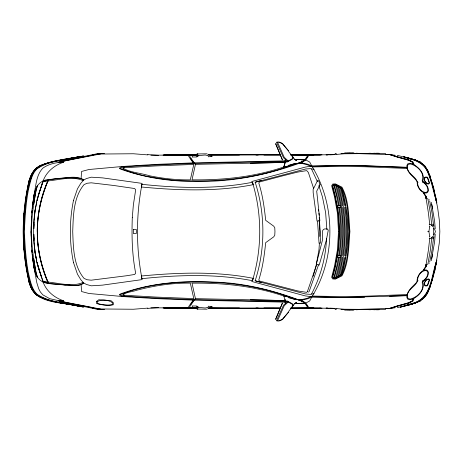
<?xml version="1.0" encoding="UTF-8"?>
<svg xmlns="http://www.w3.org/2000/svg" width="463" height="463" viewBox="0 0 463 463"><rect width="100%" height="100%" fill="white"/><g stroke="black" fill="none" stroke-linecap="round" stroke-linejoin="round"><path stroke-width="0.69" d="M285.208 302.895L285.214 300.556L285.191 303.068M433.617 237.235L433.084 237.75M31.252 226.598L31.247 232.901M31.403 224.503L31.715 216.25M31.559 224.503L31.675 220.301M36.768 201.723L35.066 210.457L34.216 219.694M33.706 226.604L33.926 220.307L35.078 210.474M23.387 229.33L23.387 233.67M23.439 227.889L23.902 215.596M34.042 222.483L33.84 228.722L34.03 224.555M42.567 280.728L43.059 281.498L44.911 282.158L47.677 282.482L47.949 282.071C33.915 250.153 33.857 212.824 47.984 180.929L47.706 180.518L46.352 180.611L43.059 181.502M33.348 262.162C33.915 269.593 35.443 278.61 43.065 281.973C50.068 284.34 57.748 283.807 64.994 284.959C71.128 284.664 78.351 287.106 83.653 282.922L86.378 284.432L91.309 285.81L102.647 285.115L142.124 279.6L141.962 278.616C135.989 247.618 135.989 215.382 141.962 184.384L142.124 183.4L102.647 177.885L91.309 177.19L86.378 178.568L83.653 180.078L81.112 178.481L81.557 171.466L88.965 169.504L123.424 166.402L155.533 164.411L193.76 162.854L285.544 160.84L283.611 167.461L284.288 167.745L303.63 161.309L300.95 162.015M33.55 227.964L33.55 235.036M33.654 225.846L34.384 217.176M37.243 231.5C37.26 214.103 41.421 196.972 47.984 180.929L47.643 180.518L46.352 180.611M433.918 225.522L433.582 231.5L433.918 237.478M431.695 238.752L430.324 250.182L427.887 264.142M319.424 242.809L318.961 249.881L316.107 265.64L313.098 276.411M319.846 236.448L320.17 231.5L319.47 220.897M31.513 220.301L31.698 217.569M32.022 212.783L32.161 210.734M433.565 237.913L432.037 250.188L429.699 261.942M31.953 212.87L32.097 210.839M417.51 183.273C417.175 176.345 405.993 173.92 407.475 165.708L408.187 164.492L410.12 163.908C416.741 165.233 425.173 172.925 422.192 180.234L422.516 181.641C425.375 183.655 428.02 186.711 427.893 190.403L427.135 191.844L425.752 192.527C421.185 192.232 418.008 187.515 417.51 183.273L417.991 182.214M326.502 238.462C325.813 257.816 320.454 276.88 311.518 294.028M196.995 309.157L196.949 306.17L197.724 306.564L197.759 309.29M429.82 237.849L428.397 250.182L426.053 264.761M435.243 234.307L434.601 242.027L431.261 260.652M364.607 297.287L343.233 297.593L311.761 296.98C335.93 258.4 335.93 204.6 311.761 166.02L343.233 165.407L364.607 165.713L406.803 167.276C407.81 173.683 414.125 176.82 417.169 181.664C416.723 186.803 420.751 192.706 426.07 193.129L427.586 192.388L428.408 190.814C428.715 186.635 425.491 183.493 422.69 180.929L423.309 179.291C424.177 172.45 418.182 167.149 412.892 163.919L412.209 161.963L408.707 160.325L389.701 154.596L359.114 153.664L344.31 153.78L336.763 154.387M32.433 208.037L32.642 206.012M32.364 208.281L32.636 205.722M32.775 204.658L34.059 194.94L32.769 204.438M32.937 204.739L33.076 203.436M34.239 217.124L35.009 210.474L36.797 201.822M33.348 200.838C33.915 193.407 35.443 184.39 43.065 181.027C55.363 178.353 68.622 176.814 81.112 178.481M33.949 266.908L36.756 282.505L38.707 288.802L40.356 291.939L42.851 294.862L49.726 298.676L66.261 302.391L100.621 309.064M33.643 197.302L31.75 211.707L31.009 231.5L31.75 251.293L33.643 265.698M25.523 200.716C27.757 188.522 27.983 172.219 40.24 165.436C53.071 160.534 66.794 158.809 80.261 156.558L80.984 156.5L80.307 156.627C69.722 158.224 59.206 160.285 48.789 162.756C42.903 164.463 36.525 166.466 33.272 172.126C24.927 190.652 24.799 211.562 23.613 231.5C24.053 245.39 25.118 259.286 27.577 272.973C29.377 280.543 30.784 288.883 36.369 294.711C49.367 302.877 65.607 303.242 80.307 306.373L80.984 306.5L80.261 306.442C63.223 301.563 34.956 305.175 29.482 283.084C22.126 253.197 21.483 221.748 27.033 191.491M417.51 279.727C418.008 275.485 421.185 270.768 425.752 270.473L427.135 271.156L427.893 272.597C428.02 276.289 425.375 279.345 422.516 281.359L422.192 282.766C425.173 290.075 416.741 297.767 410.12 299.092L408.187 298.508L407.475 297.292C405.993 289.08 417.175 286.655 417.51 279.727L417.991 280.786M34.025 202.863C30.633 221.754 30.633 241.246 34.025 260.137M301.442 303.167L305.638 303.178L309.735 300.909L311.888 296.818L343.32 297.42L406.803 295.724C408.088 289.745 413.216 286.088 417.041 281.944C416.729 277.175 419.519 272.366 423.819 270.213L423.975 269.246L426.209 266.254L426.018 265.247M336.827 257.312L337.035 256.016M338.401 257.006L337.278 263.875L333.823 277.979L334.303 277.997L338.071 263.875L339.194 257M338.627 255.628C341.335 239.701 341.335 223.299 338.627 207.372M339.42 255.628C342.134 239.701 342.134 223.299 339.42 207.372M340.386 257.017L339.269 263.887L335.565 278.031M340.612 255.64C343.32 239.707 343.32 223.293 340.612 207.36M342.29 257.017L341.167 263.893L337.782 277.019L338.088 276.926M342.51 255.645C345.219 239.707 345.219 223.293 342.51 207.355M344.183 257.712L343.176 263.893L340.039 275.798L340.976 275.138C349.432 246.872 349.432 216.128 340.976 187.862L340.039 187.202L343.176 199.107L344.183 205.288M344.524 255.645C347.221 239.707 347.221 223.293 344.524 207.355M426.226 197.805L426.29 196.526L424.189 193.794L424.073 192.909L423.06 192.33L425.445 195.895L425.572 197.811M73.449 200.566C69.328 220.932 69.328 242.068 73.449 262.434M345.768 257.387L344.547 264.379L342.18 272.915L341.028 274.744M346.011 255.987C348.928 239.863 348.928 223.137 346.011 207.013M337.064 257.422L335.53 265.872L332.81 276.689L333.626 277.893L335.53 277.945L340.415 275.097M337.319 256.016C340.247 239.88 340.247 223.12 337.319 206.984M435.99 264.292L439.277 243.087L439.85 231.5L439.277 219.913L437.714 208.275L433.698 187.909L428.096 170.986L424.808 165.737L420.821 162.542L416.631 160.493L404.512 157.021L416.335 160.638L420.554 162.808L424.455 166.043L427.76 171.246L429.895 176.959L433.391 187.984L436.487 201.799M122.961 167.838L122.88 168.266C131.012 172.641 140.868 173.069 149.63 175.807C163.017 178.521 176.646 180.078 190.322 179.847L193.783 164.406L155.504 165.945L122.961 167.838L124.616 167.71M426.018 197.753L426.209 196.746L423.975 193.754L423.819 192.787M36.727 261.178L35.009 252.526L33.62 236.448M34.216 243.306L35.066 252.543L36.768 261.277M435.857 263.603L436.244 261.745M27.288 190.143C28.995 182.219 30.153 172.601 37.41 167.629M277.048 142.043L277.898 143.061L284.218 157.293L288.229 160.985L287.546 161.356L283.472 157.709L276.48 142.373M434.994 267.597L435.602 264.848M434.323 272.817L435.179 268.934L434.722 268.893M431.684 258.771L432.627 254.627M316.281 264.194L322.456 240.164L322.624 230.655L323.492 229.434L324.933 228.861L327.665 229.081L328.238 230.377L326.288 240.338L319.198 265.056M192.857 161.494L194.043 163.416L195.444 164.359L192.018 179.829C223.068 180.246 254.256 176.988 283.79 166.981L284.762 164.446M338.69 276.463C347.464 247.306 347.464 215.694 338.69 186.537M336.341 277.835C345.716 247.85 345.716 215.15 336.341 185.165M37.075 200.52L39.083 193.372M37.121 200.421L37.653 198.465M38.007 197.163L39.071 193.256M320.292 243.243L320.57 242.247L319.198 220.753L317.502 220.996L319.071 243.364M36.664 201.226L39.066 192.695M261.173 282.609L255.165 280.757C265.444 249.007 265.444 213.993 255.165 182.243L261.173 180.391M431.267 282.048L431.886 279.982M432.303 278.604L433.333 275.167M39.014 193.372L42.567 182.272L43.128 181.502L44.911 180.842M39.291 192.701L42.637 182.272M39.28 192.585L43.134 181.421L46.248 180.645L47.984 180.929L47.706 180.518M429.797 226.818L428.825 231.5L429.797 236.182M284.89 163.728L285.33 162.426L250.344 163.242M73.443 200.577L77.471 188.782L80.84 183.261L83.762 179.951C75.347 174.534 64.421 178.874 55.091 178.816C51.109 179.586 46.85 179.216 43.053 180.813L42.654 181.976L44.182 181.392M307.351 291.736L316.761 264.379L318.515 264.9L309.191 291.383L308.491 292.176M430.034 286.175L427.928 291.846L425.3 295.996M430.144 286.041L429.525 287.673L429.884 287.731L430.688 285.596L430.353 285.497M47.753 180.964C33.782 212.916 33.782 250.084 47.753 282.036L46.248 282.355L43.134 281.579L39.28 270.415M285.451 302.443L286.568 300.898L287.176 300.956L292.309 303.745L293.16 304.822L293.172 305.603L290.637 308.48M43.065 181.027C46.41 171.715 54.53 165.152 63.726 162.154C56.411 162.334 48.91 163.833 42.851 168.138C35.871 175.39 36.039 186.34 33.886 195.594L33.949 196.092M304.631 160.563L305.939 159.162M285.538 302.426L286.377 301.274L287.002 301.355L292.014 304.098L292.842 305.163L292.871 305.974L288.79 311.252M317.039 221.082L313.179 192.695L313.127 189.419L317.525 180.593L318.671 180.778L320.055 184.731L316.704 191.184L319.869 220.672M436.655 202.968L436.852 202.603C433.385 192.365 431.84 181.461 427.366 171.495C423.321 162.582 413.453 159.191 404.593 157.241M282.199 303.826L282.771 303.045M285.312 166.35L283.611 167.461L294.26 163.775L299.208 163.294C265.085 175.546 229.185 182.63 192.811 181.23C168.162 181.513 143.443 177.225 120.23 168.983L119.633 168.248L119.969 167.693L123.424 166.402M307.797 156.124L306.28 158.601M276.967 142.089L279.16 142.257L282.326 143.657L288.762 151.169L282.592 143.611L280.607 142.563M192.857 301.506L194.043 299.584L195.444 298.641L285.33 300.574L285.544 302.16L193.76 300.146L155.533 298.589L123.424 296.598L88.965 293.496L81.557 291.534L81.112 284.519M190.762 304.341L192.44 302.073M123.424 296.598L119.969 295.307L119.633 294.752L120.23 294.017C150.342 282.876 182.85 280.41 214.71 282.112C245.274 283.026 275.201 290.886 303.63 301.691L300.95 300.985M292.361 306.419L295.087 303.282L296.661 302.501L295.388 302.871M429.438 226.858L429.878 226.349M307.519 291.487L306.709 292.379L297.744 290.926L259.355 280.972L258.8 279.936C262.683 267.851 264.344 255.235 265.693 242.658L273.783 236.79L274.767 235.163L274.958 231.5L274.767 227.837L273.783 226.21L265.693 220.342C264.344 207.765 262.683 195.149 258.8 183.064L259.355 182.028L282.326 175.946L297.744 172.074L306.709 170.621L308.335 172.404L313.659 188.609M334.703 154.324L335.646 153.386L336.248 153.386M192.492 156.581L192.052 157.009L196.41 156.992L198.882 155.574L205.242 155.012L208.037 155.672L208.506 156.83L212.176 156.262L210.862 156.141M282.771 159.955L282.199 159.174M365.556 153.583L366.297 153.438M361.082 309.417L360.347 309.562M421.77 299.405L422.823 298.485M421.318 299.949L422.933 298.566M319.221 185.426L320.055 184.731M307.663 155.082L308.08 154.752M308.503 154.821L309.041 154.393L309.012 154.723C307.195 158.913 304.041 162.195 299.468 163.335L298.461 163.184C303.034 162.096 306.153 158.826 308.057 154.717L308.092 154.387L306.587 155.076M431.261 238.011L432.807 236.784M436.192 199.929C433.287 188.672 431.47 175.882 424.583 165.916C419.652 161.026 412.805 159.116 406.259 157.484L406.965 157.617M389.551 296.245L406.879 295.51L406.913 297.622L407.816 299.231L409.911 299.758C416.897 298.23 423.986 291.291 423.309 283.709L422.69 282.071C425.491 279.507 428.715 276.365 428.408 272.186L427.586 270.612L426.07 269.871L423.819 270.213M360.347 153.438L361.082 153.583M366.297 309.562L365.556 309.417M38.556 166.923L39.696 166.217M40.24 165.777C34.274 168.439 30.743 174.36 29.157 180.477C25.095 197.163 23.347 214.346 23.15 231.5C23.347 248.654 25.095 265.837 29.157 282.523C30.743 288.64 34.274 294.561 40.24 297.223M83.149 282.349C71.713 287.697 56.914 282.32 44.685 281.805M197.331 156.176L198.87 155.267M422.325 281.041L424.218 279.993M280.607 320.437L282.592 319.389L288.762 311.83L282.326 319.343L279.16 320.743L276.967 320.911M294.184 159.486L305.505 159.411L295.041 159.579M416.492 302.403L418.303 301.511M419.507 300.915L420.717 300.319M420.786 300.412C415.762 303.213 410.177 304.828 404.575 305.95C408.071 304.897 412.672 303.942 416.335 302.362C432.118 295.678 431.875 275.531 436.609 261.52L436.487 261.201M310.436 296.771L307.519 298.189L302.617 299.393L299.162 299.735L299.775 300.012L303.873 299.688L307.924 298.693L312.253 296.864L305.117 295.869L251.71 281.458L252.491 280.526C262.127 248.735 262.127 214.265 252.491 182.474L251.71 181.542L305.117 167.131L309.637 166.304L343.32 165.58L364.705 165.904L406.879 167.49L406.913 165.378L407.816 163.769L409.911 163.242L412.892 163.919M303.63 161.309L299.162 163.265L302.617 163.607L307.519 164.811L310.436 166.229L312.253 166.136L307.924 164.307L303.873 163.312L299.775 162.988M303.63 301.691L284.288 295.255L283.611 295.539L285.33 300.574L250.344 299.758M432.176 238.891L433.594 238.323M192.116 307.941L191.306 308.26L188.256 307.843L188.991 306.141L193.667 299.411L194.749 299.411L190.073 306.141L189.338 307.843L192.382 308.26L193.198 307.941M428.975 263.256L429.45 263.082M415.89 302.698C404.818 305.864 386.97 311.425 416.069 302.183C432.054 294.983 431.331 274.542 436.852 260.397L436.655 260.032M307.374 155.128L313.787 155.105M307.924 155.07L307.519 155.082M40.9 165.557L45.524 164.006M278.697 321.056L279.97 320.645M318.845 220.863L319.198 220.753M430.353 177.503L430.688 177.404L429.884 175.269L429.525 175.327L430.144 176.959M284.288 167.745C250.113 179.661 213.68 181.953 177.78 180.651C158.282 178.747 138.206 175.847 120.085 168.272L119.633 168.248M408.447 305.053L415.936 302.756L404.512 305.979L404.87 305.881C413.731 303.959 424.218 301.263 428.096 292.014C431.678 282.661 434.693 272.852 436.117 263.013C433.362 274.623 431.418 287.043 424.583 297.084C419.652 301.974 412.805 303.884 406.259 305.516L406.965 305.383M24.007 213.107L23.763 215.376M288.675 165.245L295.597 163.422M397.283 307.681L403.51 306.055M255.165 182.243L305.725 168.983L310.297 168.654L314.047 169.302M58.402 162.554L66.261 160.609L100.621 153.936M69.438 158.618L73.443 157.842M59.455 160.47L60.809 160.204M62.164 159.938L77.529 157.05M77.975 156.974L83.901 155.886L83.6 156.21C68.211 160.765 50.38 159.44 36.895 168.937C31.42 174.406 30.309 182.538 28.457 189.72C25.801 203.489 25.014 217.517 24.377 231.5C25.014 245.483 25.801 259.511 28.457 273.28C30.309 280.462 31.42 288.594 36.895 294.063C50.38 303.56 68.211 302.235 83.6 306.79L83.901 307.114L74.74 305.406M74.74 157.594L82.784 156.187L81.592 156.372C66.232 161.095 44.384 158.543 33.434 172.195C25.089 190.698 24.95 211.591 23.735 231.5C24.117 245.5 25.384 259.471 27.78 273.274C29.603 280.676 30.992 288.871 36.496 294.549C50.056 303.375 67.326 302.947 82.622 306.905L81.592 306.628M92.392 154.897L96.316 154.196M314.047 293.698L310.297 294.346L305.725 294.017L255.165 280.757M44.685 181.195C56.914 180.68 71.713 175.303 83.149 180.651M147.9 308.103L133.373 309.243L97.647 308.948M395.089 307.779L388.879 308.456M407.232 294.537L365.197 296.233L343.714 296.615L312.45 296.077M435.747 198.685L436.094 198.639L435.608 196.41L435.237 196.416M425.491 264.483L427.424 264.269M429.23 224.758L431.232 224.561M210.862 306.859L212.176 306.738L208.506 306.17L208.037 307.328L205.242 307.988L198.882 307.426L196.41 306.008L192.052 305.991L192.492 306.419M164.764 307.901L164.324 307.941L166.761 307.97M371.552 153.438L374.7 153.212M351.944 309.788L355.086 309.562M147.616 308.393L158.45 307.635M189.419 155.371L192.186 154.978L150.88 155.192M334.263 154.648L329.61 154.879M336.827 154.225L326.12 154.868L328.244 154.769L308.387 154.908M366.737 153.438L370.435 153.212M356.209 309.788L359.901 309.562M121.121 167.027L123.754 166.883C177.566 163.092 231.523 162.635 285.434 161.46M433.281 234.22L434.578 234.151L435.394 231.5L434.578 228.849L433.281 228.78M119.633 294.752L120.085 294.728C142.853 285.677 167.965 282.106 192.452 282.077C223.554 281.608 254.76 285.144 284.288 295.255M307.374 307.872L307.924 307.93M336.763 308.613L344.31 309.22L359.114 309.336L389.701 308.404L408.707 302.675L412.209 301.037L413.013 299.075L413.974 298.444L413.262 300.765L408.979 303.19L398.105 306.043L390.5 308.566L385.309 308.671L389.175 308.537L396.918 305.979L408.603 302.929L412.273 300.881L412.892 299.081M386.2 308.578L387.537 308.52M373.67 153.438L379.093 153.212M347.545 309.788L352.98 309.562M371.83 153.438L377.467 153.212M349.177 309.788L354.814 309.562M97.647 154.052L133.373 153.757L147.9 154.897M150.88 307.808L192.186 308.022L189.419 307.629M285.33 162.426L195.444 164.359M321.999 308.155L308.595 308.184M312.45 166.923L343.714 166.385L365.197 166.767L407.232 168.463M319.794 308.15L320.818 308.121M166.761 155.03L164.324 155.059L164.764 155.099M197.331 153.953L207.1 153.809M166.367 155.146L191.497 154.862M294.995 159.515L305.505 159.411M167.102 155.088L191.63 154.862M191.178 154.897L196.891 154.85M208.107 154.746L274.333 154.636M191.983 154.885L196.266 154.862M208.391 154.792L280.647 154.735M193.528 155.105L163.086 155.07L195.727 154.92M280.613 308.138L207.818 308.126M290.677 308.086L312.137 307.988M280.647 308.265L208.107 308.254M290.654 308.265L307.883 308.184M207.818 154.874L280.613 154.862M301.442 159.833L305.638 159.822L309.735 162.091L311.888 166.182M301.361 159.833L305.638 159.822M295.041 303.421L305.505 303.589L294.184 303.514M280.532 307.959L263.974 307.976M291.262 307.924L311.83 307.86M307.519 307.918L313.787 307.895M308.595 154.816L321.999 154.845M194.246 155.105L196.387 155.099M209.259 155.076L239.412 155.036M166.217 307.912L196.891 308.15M307.745 308.179L320.165 308.15M340.936 153.386L385.702 153.386M256.027 155.03L258.192 155.03M263.974 155.024L280.532 155.041M427.673 231.5L429.016 231.5M425.497 265.438L425.937 265.438M239.412 307.964L209.259 307.924M256.027 307.97L258.192 307.97M307.582 308.132L313.85 308.126M226.934 308.317L274.27 308.3M336.248 309.614L335.646 309.614L334.703 308.676M340.936 309.614L385.702 309.614M226.853 154.625L280.022 154.665M307.745 154.821L320.165 154.85M307.704 154.827L320.818 154.879M313.85 154.874L290.567 154.781M166.217 155.088L177.352 155.053M425.497 197.562L425.937 197.562M194.246 307.895L196.387 307.901M312.137 155.012L290.677 154.914M291.262 155.076L311.83 155.14M192.88 308.069L195.727 308.08M290.654 154.735L307.883 154.816M308.387 308.092L328.244 308.231L326.114 308.115L336.827 308.775M193.528 307.895L163.086 307.93L191.983 308.115M196.665 308.173L166.367 307.854M208.391 308.208L226.893 308.37L208.304 308.236M196.549 308.179L166.506 307.901M435.237 266.584L435.608 266.59L436.094 264.361L435.747 264.315M294.995 303.485L305.505 303.589M197.331 309.047L207.1 309.191M285.434 301.54C231.523 300.365 177.566 299.908 123.754 296.117L121.121 295.973M329.61 308.121L334.263 308.352M349.177 153.212L354.814 153.438M371.83 309.562L377.467 309.788M347.545 153.212L352.98 153.438M373.67 309.562L379.093 309.788M386.2 154.422L387.537 154.48M388.879 154.544L395.089 155.221M356.209 153.212L359.901 153.438M366.737 309.562L370.435 309.788M147.616 154.607L158.45 155.365M351.944 153.212L355.086 153.438M371.552 309.562L374.7 309.788M122.961 295.162L155.504 297.055L193.783 298.594L190.322 283.153C172.167 282.812 154.121 285.723 136.591 290.284C132.129 291.927 126.833 291.91 122.88 294.734L122.961 295.162L124.616 295.29M318.104 264.859L318.515 264.9M429.23 238.242L431.232 238.439M299.208 299.706L294.26 299.225L288.675 297.755M58.402 300.446L63.726 300.846C54.53 297.848 46.41 291.285 43.065 281.973M425.491 198.517L427.424 198.731M47.753 282.036L48.013 282.071C42.845 269.489 39.164 256.253 37.763 242.699M404.575 157.05L415.948 160.233L420.786 162.588M92.392 308.103L96.316 308.804M73.443 305.158L69.438 304.382M81.066 306.628L62.164 303.062M59.455 302.53L60.809 302.796M433.084 225.249L433.617 225.765M397.283 155.319L403.51 156.945M295.597 299.578L283.611 295.539L285.312 296.65M408.447 157.947L415.936 160.244L403.377 156.789L415.89 160.302M283.79 296.019C254.256 286.012 223.068 282.754 192.018 283.171L195.444 298.641M295.388 160.129L296.661 160.499L295.087 159.718L292.361 156.581M338.088 186.074L337.782 185.981L341.167 199.107L342.29 205.983M278.697 141.944L279.97 142.355M40.9 297.443L45.524 298.994M428.975 199.744L429.45 199.918M44.911 282.158L43.128 281.498L42.637 280.728L37.075 262.48L37.677 264.431M44.182 281.608L42.654 281.024L43.053 282.187C50.097 284.525 57.794 284.004 65.069 285.156C71.215 284.878 78.478 287.303 83.762 283.049L80.84 279.739L77.471 274.218L73.443 262.423M193.198 155.059L192.382 154.74L189.338 155.157L190.073 156.859L194.749 163.589L193.667 163.589L188.991 156.859L188.256 155.157L191.306 154.74L192.116 155.059M432.176 224.109L433.594 224.677M416.492 160.597L418.303 161.489M419.507 162.085L420.717 162.681M422.325 181.959L424.218 183.007M340.415 187.903L335.53 185.055L333.626 185.107L332.81 186.311L335.53 197.122L337.064 205.578M197.331 306.824L198.87 307.733M37.41 295.371C30.153 290.399 28.995 280.781 27.288 272.857M38.556 296.077L39.696 296.783M306.587 307.924L308.092 308.613L308.057 308.283C306.153 304.174 303.034 300.904 298.461 299.816L299.468 299.665C304.041 300.805 307.195 304.087 309.012 308.277L309.041 308.607L308.503 308.179M304.631 302.437L305.939 303.838M431.261 224.989L432.807 226.216M307.663 307.918L308.08 308.248M421.318 163.051L422.933 164.434M421.77 163.595L422.823 164.515M429.438 236.142L429.878 236.651M290.637 154.52L293.172 157.397L293.16 158.178L292.309 159.255L287.176 162.044L286.568 162.102L285.451 160.557M288.79 151.748L292.871 157.026L292.842 157.837L292.014 158.902L287.002 161.639L286.377 161.726L285.538 160.574M190.762 158.659L192.44 160.927M425.3 167.004L427.928 171.154L430.034 176.825M341.028 188.256L342.18 190.085L344.547 198.621L345.768 205.613M306.28 304.399L307.797 306.876M34.239 245.876L34.384 245.824M311.518 168.972L317.444 181.739M284.89 299.272L285.33 300.574M318.874 185.651L322.433 196.85L325.645 212.702L326.849 229.411M39.291 270.299L41.577 277.667M431.267 180.952L431.886 183.018M432.303 184.396L433.333 187.833M36.664 261.774L39.066 270.305M37.121 262.579L37.653 264.535M38.007 265.837L39.071 269.744M38.03 265.727L39.083 269.628M335.565 184.969L339.269 199.113L340.386 205.983M429.699 201.058L432.037 212.812L433.565 225.087M431.684 204.229L434.601 220.973L435.243 228.693M431.261 202.348L432.627 208.373M276.48 320.627L283.472 305.291L287.546 301.644L288.229 302.015L284.218 305.707L277.898 319.939L277.048 320.957M434.994 195.403L435.602 198.152M435.857 199.397L436.244 201.255M425.572 265.189L425.445 267.105L423.06 270.67L424.073 270.091L424.189 269.206L426.29 266.474L426.226 265.195M36.797 261.178L35.078 252.526L33.926 242.693L33.706 236.396M318.341 209.693L318.59 211.064M426.053 198.239L428.397 212.818L429.82 225.151M427.887 198.859L430.324 212.818L431.695 224.248M339.194 206L338.071 199.125L334.303 185.003L333.823 185.021L337.278 199.125L338.401 205.994M27.033 271.509L23.902 247.404L23.439 235.111M336.827 205.688L337.035 206.984M32.769 258.562L34.059 268.06L32.775 258.342M32.937 258.261L33.076 259.564M32.364 254.719L32.636 257.278M32.433 254.963L32.642 256.988M197.759 153.71L197.724 156.436L196.949 156.83L196.995 153.843M31.715 246.75L31.31 238.497M31.953 250.13L32.097 252.161M31.698 245.431L31.403 238.497M32.022 250.217L32.161 252.266M318.961 213.119L319.1 215.237M319.238 217.361L319.377 219.479M33.805 234.272L34.042 240.517M33.84 234.278L34.019 239.139M31.559 238.497L31.675 242.699M31.114 231.5L31.252 236.402M285.191 159.932L285.214 162.444L285.208 160.105M431.597 225.371A6.696 3.322 90 0 1 432.349 226.245M432.349 236.755A6.696 3.322 -90 0 1 431.597 237.629M133.356 229.486L133.356 233.514L136.33 233.508L136.33 229.492L133.356 229.486M132.285 217.697C131.637 236.24 132.088 254.922 135.676 273.182L134.652 274.466L126.474 275.763L91.188 280.19L87.102 279.733L84.063 278.408C73.374 265.745 73.31 247.259 72.726 231.5C73.31 215.741 73.374 197.255 84.063 184.592L87.102 183.267L91.188 182.81L113.649 185.466L134.652 188.534L135.676 189.818L133.361 204.964L132.285 217.697M338.505 231.5L337.452 249.725L334.546 265.97L331.67 277.25L332.7 278.952L335.42 279.114L341.966 275.826C349.114 262.509 348.581 246.252 349.924 231.5C348.581 216.748 349.114 200.491 341.966 187.174L335.42 183.886L332.7 184.048L331.67 185.75L334.546 197.03L337.452 213.275L338.505 231.5M339.269 231.5L338.129 249.673L335.195 265.872L332.417 276.868L333.314 278.246L335.507 278.367L341.549 275.19C348.315 261.954 348.066 246.067 349.264 231.5C348.066 216.933 348.315 201.046 341.549 187.81L335.507 184.633L333.314 184.754L332.417 186.132L335.195 197.122L338.129 213.327L339.269 231.5M424.311 282.743L424.652 285.434L425.242 285.908L427.1 285.931L427.8 285.173L429.566 279.999L429.242 279.264L428.57 278.911L427.106 279.235L425.775 280.387L424.311 282.743M424.565 282.714L424.884 285.098L425.393 285.526L426.927 285.532L427.494 284.93L429.178 280.15L428.941 279.588L427.164 279.606L425.856 280.711L424.565 282.714M97.386 301.598L97.462 303.549C102.167 304.752 107.595 305.649 112.37 304.648L112.468 302.808C108.718 299.735 101.542 299.162 97.386 301.598M96.466 301.477L96.541 303.531C101.819 304.926 107.977 306.066 113.308 304.764L113.389 302.79L111.004 300.661L98.827 299.735L96.466 301.477M35.83 191.057L33.845 203.251L36.079 190.571L37.451 185.397L35.83 191.057M141.771 184.303L141.325 186.988C178.481 190.524 216.493 191.873 253.302 184.65L252.52 182.277C216.117 189.321 178.481 188.227 141.771 184.303M340.837 255.373L340.513 257.33L337.585 257.312L337.938 255.356L340.837 255.373M29.071 180.732L28.747 183.111L29.071 180.732M424.652 177.566C423.385 179.98 425.144 182.422 427.106 183.765L428.57 184.089L429.566 183.001L427.8 177.827L427.1 177.069L425.242 177.092L424.652 177.566M424.884 177.902C423.686 180.084 425.404 182.214 427.164 183.394L428.431 183.666L429.178 182.85L427.494 178.07L426.927 177.468L425.393 177.474L424.884 177.902M282.332 303.248L275.653 319.267L282.332 303.248M253.302 278.35L252.52 280.723C216.117 273.679 178.481 274.773 141.771 278.697L141.325 276.012C178.481 272.476 216.493 271.127 253.302 278.35M282.332 159.752L275.653 143.733L282.332 159.752M420.398 162.096L418.182 161.234L420.398 162.096M48.013 282.071L47.677 282.482L48.013 282.071M28.747 279.889L29.071 282.268L28.747 279.889M420.398 300.904L418.182 301.766L420.398 300.904M61.567 161.5L58.124 162.363L67.841 159.758L95.239 154.138L98.173 153.589L104.297 153.6L99.973 153.566L61.567 161.5M353.952 153.108L344.599 153.114L353.952 153.108M23.873 247.618L24.134 249.927L23.873 247.618M353.923 309.886L344.599 309.886L353.923 309.886M102.265 309.359L98.173 309.411L95.239 308.862L67.841 303.242L58.124 300.637C70.984 303.988 84.341 305.644 97.271 308.914L99.973 309.434L104.297 309.4L102.265 309.359M340.513 205.67L337.585 205.688L337.938 207.644L340.837 207.627L340.513 205.67M387.34 154.353L385.309 154.329L389.175 154.463L396.918 157.021L408.603 160.071L412.273 162.119L413.013 163.925L413.974 164.556L413.262 162.235L408.979 159.81L398.105 156.957L390.5 154.434L387.34 154.353M37.451 277.603L35.83 271.943L33.845 259.749L36.079 272.429L37.451 277.603"/></g></svg>
